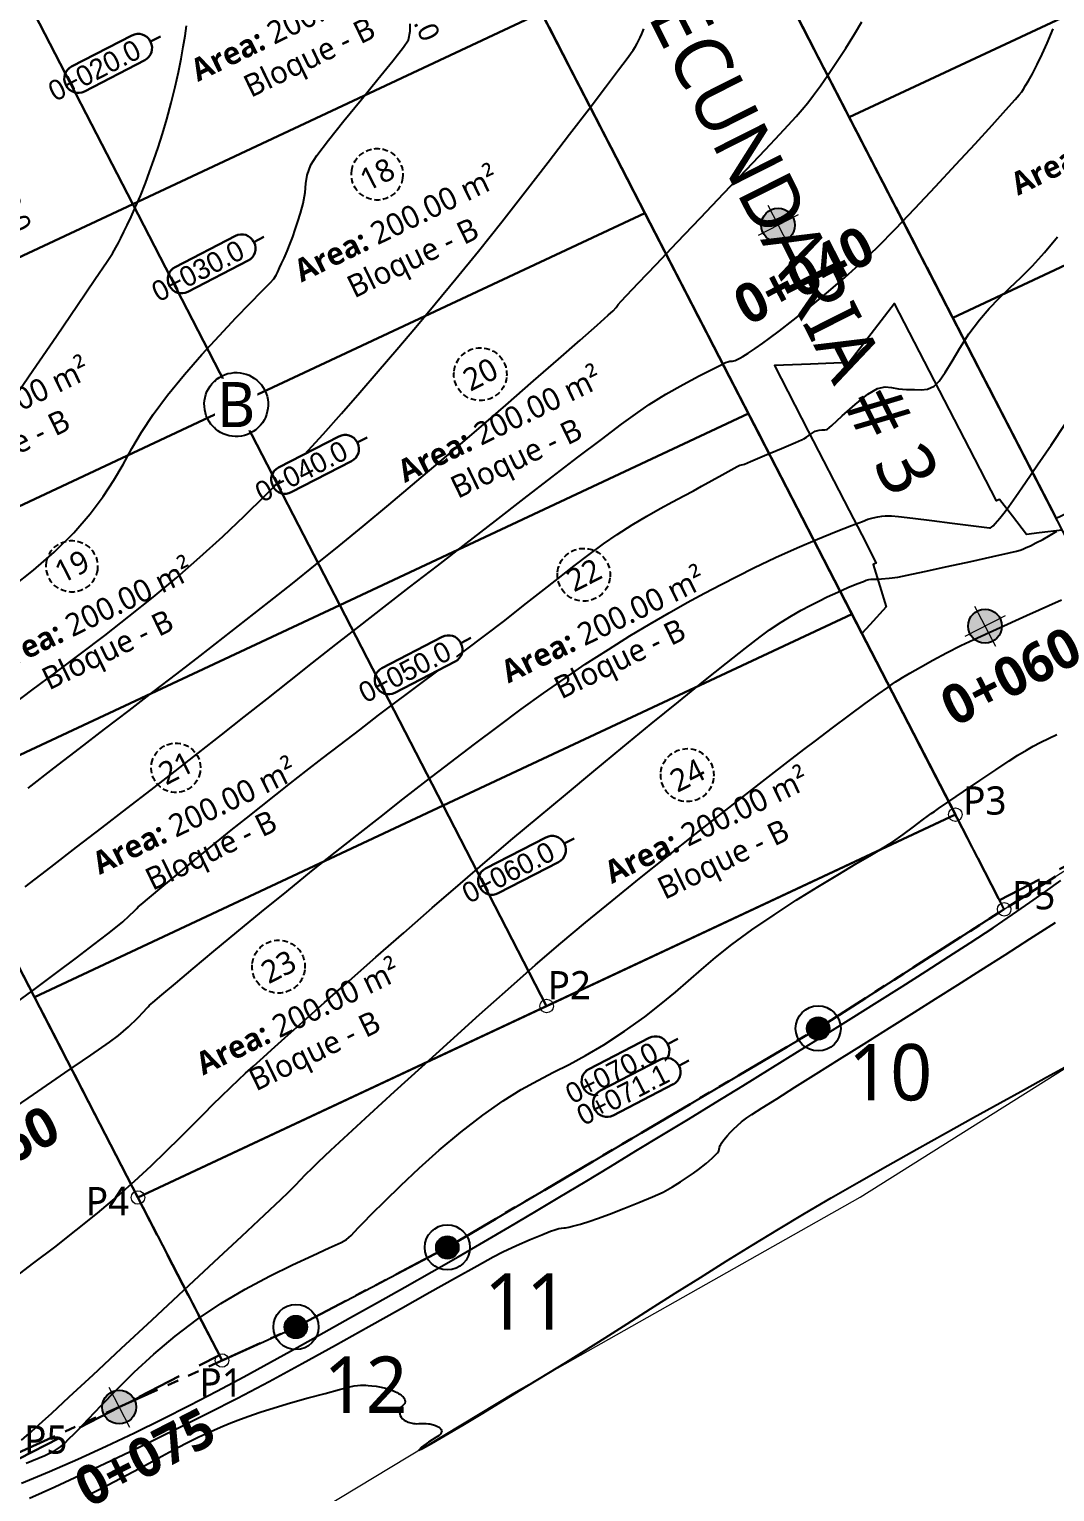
# Model space of a CAD drawing. Header units: millimetres. Extents: x 86 to 591881, y 99 to 1307229.
# Drawn here: x 590707 to 590752.4, y 1307025.7 to 1307090.5 of the extents above; entities that cross this region are included whole.
import ezdxf
from ezdxf.enums import TextEntityAlignment as Align

# ---------------------------------------------------------------- set-up
doc = ezdxf.new("R2010")
doc.units = ezdxf.units.MM
for name, pattern in [('CENTER2', [1.125, 0.75, -0.125, 0.125, -0.125]), ('DASHDOT', [1, 0.5, -0.25, 0, -0.25]), ('DASHED', [0.75, 0.5, -0.25]), ('DASHED2', [0.375, 0.25, -0.125]), ('PHANTOM', [2.5, 1.25, -0.25, 0.25, -0.25, 0.25, -0.25])]:
    doc.linetypes.add(name, pattern=pattern)
for name, color, linetype in [('0_BLOQUES CARRETERA', 7, 'Continuous'), ('_BREAKLINES CORRIDOR', 7, 'Continuous'), ('_MOJONES', 1, 'Continuous'), ('_PUNTOS TOPOGRAFICOS', 1, 'Continuous'), ('C-PROP-LINE', 230, 'Continuous'), ('C-PROP-TEXT', 92, 'Continuous'), ('C-ROAD-CORR-BNDY', 1, 'CENTER2'), ('C-ROAD-MARK', 212, 'Continuous'), ('C-ROAD-SAMP-TEXT', 11, 'Continuous'), ('C-ROAD-STAN-MAJR', 11, 'Continuous'), ('C-TOPO-MAJR', 9, 'Continuous'), ('C-TOPO-MINR', 8, 'Continuous'), ('C-TOPO-MINR-N', 11, 'Continuous'), ('Perimetro', 7, 'Continuous'), ('Plano', 7, 'Continuous')]:
    doc.layers.add(name, color=color, linetype=linetype)
for name, color, linetype, lineweight in [('_BLOQUES', 9, 'Continuous', 20), ('_TEXTO', 3, 'Continuous', 25), ('COTAS', 40, 'Continuous', 5), ('CUADROS', 9, 'Continuous', 20)]:
    doc.layers.add(name, color=color, linetype=linetype, lineweight=lineweight)
doc.styles.add('ST - ETIQUETAS', font='', dxfattribs={"height": 2.5})
doc.styles.get("Standard").update_dxf_attribs({"font": 'simplex.shx'})
doc.styles.get('ST - ETIQUETAS').set_extended_font_data('Roboto Thin')

# ---------------------------------------------------------------- blocks, each defined once
blk = doc.blocks.new('*X1')
for p, q in [((69.5, 22.75), (70, 22.75)), ((69.502, 22.781), (69.998, 22.781)), ((69.502, 22.719), (69.998, 22.719)), ((69.508, 22.812), (69.992, 22.812)), ((69.508, 22.688), (69.992, 22.688)), ((69.518, 22.844), (69.982, 22.844)), ((69.533, 22.875), (69.967, 22.875)), ((69.555, 22.906), (69.945, 22.906)), ((69.585, 22.938), (69.915, 22.938)), ((69.629, 22.969), (69.871, 22.969)), ((69.518, 22.656), (69.982, 22.656)), ((69.533, 22.625), (69.967, 22.625)), ((69.555, 22.594), (69.945, 22.594)), ((69.585, 22.562), (69.915, 22.562)), ((69.629, 22.531), (69.871, 22.531))]:
    blk.add_line(p, q)
blk = doc.blocks.new('Drill Hole')
at = {"color": 0, "linetype": 'ByBlock', "lineweight": -2}
for radius in [0.05, 0.025]:
    blk.add_circle((0, 0), radius, dxfattribs=at)
at = {"color": 0, "linetype": 'ByBlock', "lineweight": -2, "xscale": 0.1000000000000227, "yscale": 0.1000000000000227, "zscale": 0.1000000000000227}
blk.add_blockref('*X1', (-6.975, -2.275), dxfattribs=at)
blk = doc.blocks.new('*U51', base_point=(590555.4584, 1307117.894, 460.616))
at = {"layer": '_PUNTOS TOPOGRAFICOS', "color": 2, "linetype": 'ByBlock', "lineweight": -2, "xscale": 20, "yscale": 20, "zscale": 20}
blk.add_blockref('Drill Hole', (590555.4584, 1307117.894, 460.616), dxfattribs=at)
blk = doc.blocks.new('*U139', base_point=(590718.7817, 1307032.966, 457.053))
at = {"layer": '_PUNTOS TOPOGRAFICOS', "color": 2, "linetype": 'ByBlock', "lineweight": -2, "xscale": 20, "yscale": 20, "zscale": 20}
blk.add_blockref('Drill Hole', (590718.7817, 1307032.966, 457.053), dxfattribs=at)
blk = doc.blocks.new('*U140', base_point=(590725.4952, 1307036.495, 456.896))
at = {"layer": '_PUNTOS TOPOGRAFICOS', "color": 2, "linetype": 'ByBlock', "lineweight": -2, "xscale": 20, "yscale": 20, "zscale": 20}
blk.add_blockref('Drill Hole', (590725.4952, 1307036.495, 456.896), dxfattribs=at)
blk = doc.blocks.new('*U141', base_point=(590741.9385, 1307046.2, 456.906))
at = {"layer": '_PUNTOS TOPOGRAFICOS', "color": 2, "linetype": 'ByBlock', "lineweight": -2, "xscale": 20, "yscale": 20, "zscale": 20}
blk.add_blockref('Drill Hole', (590741.9385, 1307046.2, 456.906), dxfattribs=at)
blk = doc.blocks.new('POINT INTERS')
at = {"layer": '0_BLOQUES CARRETERA', "linetype": 'DASHDOT', "lineweight": 5}
h = blk.add_hatch(color=244, dxfattribs=at)
h.dxf.hatch_style = 1
h.set_gradient(color1=(153, 27, 30), color2=(248, 153, 30), name='INVSPHERICAL')
h.paths.add_polyline_path([(0.6, 0, 1), (-0.6, 0, 1)])
blk.add_circle((0, 0), 0.574, dxfattribs=at)
blk = doc.blocks.new('MARCA ESTACION')
h = blk.add_hatch(color=7)
h.dxf.hatch_style = 1
h.paths.add_polyline_path([(-3, 0), (0, 0), (0, 3, 0.414214)])
h.paths.add_polyline_path([(3, 0), (0, 0), (0, -3, 0.414214)])
at = {"true_color": 0xffffff}
h = blk.add_hatch(color=7, dxfattribs=at)
h.dxf.hatch_style = 1
h.paths.add_polyline_path([(0, 3), (0, 0), (3, 0, 0.414214)])
h.paths.add_polyline_path([(0, 0), (-3, 0, 0.414214), (0, -3)])
at = {"color": 7, "lineweight": 20}
for points in [[(0, 4), (0, -4)], [(-4, 0), (4, 0)]]:
    blk.add_lwpolyline(points, dxfattribs=at)
at = {"color": 7}
blk.add_circle((0, 0), 3, dxfattribs=at)

msp = doc.modelspace()

# ---------------------------------------------------------------- hatches: boundary and pattern name
at = {"layer": '_MOJONES'}
h = msp.add_hatch(color=5, dxfattribs=at)
h.dxf.hatch_style = 1
h.paths.add_polyline_path([(590741.738, 1307046.657, 0.297664), (590741.438, 1307046.2, 0.541231), (590742.139, 1307045.742), (590741.938, 1307046.2)])
h.paths.add_polyline_path([(590741.738, 1307046.657), (590741.938, 1307046.2), (590742.409, 1307046.368, 0.43503)])
h.paths.add_polyline_path([(590742.438, 1307046.2, 0.085961), (590742.409, 1307046.368), (590741.938, 1307046.2), (590742.139, 1307045.742, 0.297664)])
h = msp.add_hatch(color=5, dxfattribs=at)
h.dxf.hatch_style = 1
h.paths.add_polyline_path([(590725.294, 1307036.953, 0.297664), (590724.995, 1307036.495, 0.541231), (590725.696, 1307036.037), (590725.495, 1307036.495)])
h.paths.add_polyline_path([(590725.294, 1307036.953), (590725.495, 1307036.495), (590725.966, 1307036.663, 0.43503)])
h.paths.add_polyline_path([(590725.995, 1307036.495, 0.085961), (590725.966, 1307036.663), (590725.495, 1307036.495), (590725.696, 1307036.037, 0.297664)])
h = msp.add_hatch(color=5, dxfattribs=at)
h.dxf.hatch_style = 1
h.paths.add_polyline_path([(590718.581, 1307033.424, 0.297664), (590718.282, 1307032.966, 0.541231), (590718.983, 1307032.508), (590718.782, 1307032.966)])
h.paths.add_polyline_path([(590718.581, 1307033.424), (590718.782, 1307032.966), (590719.253, 1307033.134, 0.43503)])
h.paths.add_polyline_path([(590719.282, 1307032.966, 0.085961), (590719.253, 1307033.134), (590718.782, 1307032.966), (590718.983, 1307032.508, 0.297664)])

# ---------------------------------------------------------------- linework, layer by layer
at = {"layer": '_BLOQUES', "flags": 128}
msp.add_lwpolyline([(590729.556, 1307113.239), (590765.808, 1307130.216), (590792.869, 1307078.297), (590782.862, 1307071.827), (590771.491, 1307065.034), (590758.655, 1307056.883), (590729.556, 1307113.239)], dxfattribs=at)
at = {"layer": '_BLOQUES', "color": 4, "linetype": 'Continuous', "lineweight": 25}
msp.add_polyline3d([(590684.242, 1307092.018, 0), (590720.493, 1307108.995, 0), (590748.023, 1307055.677, 0), (590711.775, 1307038.705, 0), (590684.242, 1307092.018, 0)], dxfattribs=at)
at = {"layer": '_BREAKLINES CORRIDOR', "flags": 128}
for points in [[(590750.19, 1307051.479), (590720.493, 1307108.995), (590720.058, 1307108.791)], [(590715.505, 1307031.483), (590684.242, 1307092.018), (590684.708, 1307092.237)]]:
    msp.add_lwpolyline(points, dxfattribs=at)
at = {"layer": 'C-PROP-LINE', "color": 4, "linetype": 'Continuous', "lineweight": 25}
for points in [[(590729.556, 1307113.239, 0), (590765.808, 1307130.216, 0), (590792.869, 1307078.297, 0), (590782.862, 1307071.827, 0), (590771.491, 1307065.034, 0), (590758.655, 1307056.883, 0), (590729.556, 1307113.239, 0)], [(590756.857, 1307103.955, 0), (590738.732, 1307095.468, 0), (590743.321, 1307086.581, 0), (590761.444, 1307095.069, 0), (590756.857, 1307103.955, 0)], [(590729.669, 1307091.224, 0), (590725.081, 1307100.109, 0), (590706.956, 1307091.621, 0), (590711.544, 1307082.736, 0), (590711.545, 1307082.736, 0), (590729.669, 1307091.224, 0)], [(590761.444, 1307095.069, 0), (590743.321, 1307086.581, 0), (590747.909, 1307077.694, 0), (590766.032, 1307086.182, 0), (590761.444, 1307095.069, 0)], [(590706.956, 1307091.621, 0), (590688.83, 1307083.133, 0), (590693.419, 1307074.248, 0), (590711.544, 1307082.736, 0), (590706.956, 1307091.621, 0), (590706.956, 1307091.621, 0)], [(590729.669, 1307091.224, 0), (590711.545, 1307082.736, 0), (590716.133, 1307073.85, 0), (590716.133, 1307073.85, 0), (590734.258, 1307082.337, 0), (590729.669, 1307091.224, 0)], [(590766.032, 1307086.182, 0), (590747.909, 1307077.694, 0), (590752.498, 1307068.807, 0), (590770.62, 1307077.294, 0), (590766.032, 1307086.182, 0)], [(590716.133, 1307073.85, 0), (590711.545, 1307082.736, 0), (590711.544, 1307082.736, 0), (590693.419, 1307074.248, 0), (590698.008, 1307065.362, 0), (590716.133, 1307073.85, 0)], [(590738.846, 1307073.451, 0), (590734.258, 1307082.337, 0), (590716.133, 1307073.85, 0), (590720.722, 1307064.964, 0), (590720.722, 1307064.964, 0), (590738.846, 1307073.451, 0)], [(590716.133, 1307073.85, 0), (590716.133, 1307073.85, 0), (590698.008, 1307065.362, 0), (590702.597, 1307056.477, 0), (590720.722, 1307064.964, 0), (590716.133, 1307073.85, 0)], [(590743.434, 1307064.565, 0), (590738.846, 1307073.451, 0), (590720.722, 1307064.964, 0), (590725.31, 1307056.078, 0), (590725.311, 1307056.077, 0), (590743.434, 1307064.565, 0)], [(590720.722, 1307064.964, 0), (590720.722, 1307064.964, 0), (590702.597, 1307056.477, 0), (590707.186, 1307047.591, 0), (590725.31, 1307056.078, 0), (590720.722, 1307064.964, 0)], [(590748.023, 1307055.677, 0), (590743.434, 1307064.565, 0), (590725.311, 1307056.077, 0), (590729.9, 1307047.191, 0), (590748.023, 1307055.677, 0)], [(590725.31, 1307056.078, 0), (590707.186, 1307047.591, 0), (590711.775, 1307038.705, 0), (590729.9, 1307047.191, 0), (590725.311, 1307056.077, 0), (590725.31, 1307056.078, 0)], [(590711.775, 1307038.705, 0), (590715.505, 1307031.483, 0), (590718.782, 1307032.966, 0), (590725.495, 1307036.495, 0), (590741.938, 1307046.2, 0), (590750.19, 1307051.479, 0), (590748.023, 1307055.677, 0), (590729.899, 1307047.191, 0), (590711.775, 1307038.705, 0), (590715.505, 1307031.483, 0)]]:
    msp.add_polyline3d(points, dxfattribs=at)
at = {"layer": 'C-PROP-LINE', "color": 242, "linetype": 'PHANTOM', "lineweight": 30, "ltscale": 2}
msp.add_polyline3d([(590685.718, 1307018.866, 0), (590705.811, 1307027.095, 0), (590718.782, 1307032.966, 0), (590725.495, 1307036.495, 0), (590741.938, 1307046.2, 0), (590756.295, 1307055.385, 0), (590771.491, 1307065.034, 0), (590782.862, 1307071.827, 0), (590795.518, 1307080.01, 0)], dxfattribs=at)
at = {"layer": 'C-PROP-TEXT', "color": 12, "linetype": 'DASHED2', "lineweight": 25, "extrusion": (0, 0, -1)}
for centre, radius, start, end in [((-590722.383, 1307084.053), 1.141, 8.22714, 188.22714), ((-590722.383, 1307084.053), 1.141, 188.22714, 8.22714), ((-590726.958, 1307075.194), 1.171, 6.90918, 186.90918), ((-590726.958, 1307075.194), 1.171, 186.90918, 6.90918), ((-590708.848, 1307066.679), 1.14, 8.29091, 188.29091), ((-590731.547, 1307066.306), 1.169, 6.49413, 186.49413), ((-590708.848, 1307066.679), 1.14, 188.29091, 8.29091), ((-590731.547, 1307066.306), 1.169, 186.49413, 6.49413), ((-590713.457, 1307057.752), 1.094, 9.95853, 189.95853), ((-590736.133, 1307057.425), 1.175, 6.236, 186.236), ((-590713.457, 1307057.752), 1.094, 189.95853, 9.95853), ((-590736.133, 1307057.425), 1.175, 186.236, 6.236), ((-590718.011, 1307048.937), 1.173, 6.84971, 186.84971), ((-590718.011, 1307048.937), 1.173, 186.84971, 6.84971)]:
    msp.add_arc(centre, radius, start, end, dxfattribs=at)
at = {"layer": 'C-ROAD-CORR-BNDY', "color": 166, "linetype": 'DASHED', "lineweight": 30, "ltscale": 4}
msp.add_lwpolyline([(590725.497, 1307099.304), (590726.544, 1307097.277), (590727.254, 1307095.901), (590735.72, 1307079.506), (590741.54, 1307068.234), (590744.895, 1307061.735), (590749.98, 1307051.887), (590758.865, 1307056.475), (590753.781, 1307066.323), (590750.425, 1307072.822), (590744.605, 1307084.094), (590736.14, 1307100.489), (590735.429, 1307101.865), (590734.383, 1307103.892)], close=True, dxfattribs=at)
at = {"layer": 'C-TOPO-MAJR', "color": 40, "linetype": 'Continuous', "lineweight": -3}
for points, elevation in [([(590706.211, 1307065.77), (590707.139, 1307066.503), (590708.061, 1307067.307), (590708.931, 1307068.169), (590709.664, 1307069.012), (590710.241, 1307069.78), (590710.71, 1307070.5), (590711.118, 1307071.198), (590711.512, 1307071.898), (590711.94, 1307072.627), (590712.45, 1307073.409), (590713.089, 1307074.271), (590713.837, 1307075.181), (590714.615, 1307076.072), (590715.386, 1307076.916), (590716.112, 1307077.685), (590716.754, 1307078.348), (590717.275, 1307078.879), (590717.636, 1307079.248), (590717.799, 1307079.426), (590717.904, 1307079.588), (590717.974, 1307079.727), (590718.057, 1307079.904), (590718.149, 1307080.095), (590718.263, 1307080.342), (590718.393, 1307080.64), (590718.53, 1307080.985), (590718.642, 1307081.286), (590718.755, 1307081.606), (590718.869, 1307081.954), (590718.985, 1307082.336), (590719.101, 1307082.761), (590719.192, 1307083.247), (590719.227, 1307083.639), (590719.284, 1307084.019), (590719.442, 1307084.469), (590719.712, 1307084.888), (590720.231, 1307085.57), (590720.912, 1307086.422), (590721.67, 1307087.353), (590722.421, 1307088.27), (590723.078, 1307089.08), (590723.557, 1307089.691), (590723.773, 1307090.01), (590723.855, 1307090.39), (590723.854, 1307090.729)], 459), ([(590706.911, 1307056.854), (590708.054, 1307057.735), (590709.186, 1307058.607), (590710.299, 1307059.462), (590711.388, 1307060.296), (590712.454, 1307061.114), (590713.502, 1307061.919), (590714.536, 1307062.716), (590715.561, 1307063.51), (590716.581, 1307064.305), (590717.6, 1307065.105), (590718.624, 1307065.916), (590719.656, 1307066.741), (590720.7, 1307067.585), (590721.762, 1307068.453), (590722.902, 1307069.399), (590724.149, 1307070.45), (590725.458, 1307071.564), (590726.784, 1307072.703), (590728.085, 1307073.826), (590729.314, 1307074.893), (590730.428, 1307075.864), (590731.383, 1307076.701), (590732.133, 1307077.361), (590732.635, 1307077.807), (590732.845, 1307077.997), (590732.979, 1307078.15), (590733.077, 1307078.28), (590733.206, 1307078.438), (590733.436, 1307078.682), (590733.976, 1307079.249), (590734.753, 1307080.062), (590735.693, 1307081.045), (590736.721, 1307082.121), (590737.764, 1307083.214), (590738.749, 1307084.247), (590739.6, 1307085.145), (590740.245, 1307085.829), (590740.609, 1307086.225), (590740.957, 1307086.618), (590741.231, 1307086.932), (590741.475, 1307087.225), (590741.731, 1307087.553), (590742.042, 1307087.975), (590742.374, 1307088.45), (590742.758, 1307089.026), (590743.16, 1307089.649), (590743.545, 1307090.263), (590743.878, 1307090.814)], 458.5), ([(590706.239, 1307047.24), (590707.23, 1307047.969), (590708.18, 1307048.676), (590709.053, 1307049.334), (590709.817, 1307049.916), (590710.436, 1307050.392), (590710.876, 1307050.736), (590711.104, 1307050.918), (590711.393, 1307051.183), (590711.625, 1307051.415), (590711.726, 1307051.519), (590711.792, 1307051.586), (590711.926, 1307051.699), (590712.29, 1307052.003), (590712.836, 1307052.458), (590713.519, 1307053.023), (590714.29, 1307053.659), (590715.104, 1307054.324), (590715.914, 1307054.979), (590716.589, 1307055.52), (590717.241, 1307056.039), (590717.885, 1307056.549), (590718.54, 1307057.064), (590719.222, 1307057.597), (590719.95, 1307058.161), (590720.74, 1307058.771), (590721.61, 1307059.439), (590722.447, 1307060.08), (590723.159, 1307060.618), (590723.787, 1307061.09), (590724.374, 1307061.526), (590724.961, 1307061.962), (590725.59, 1307062.431), (590726.305, 1307062.967), (590727.147, 1307063.602), (590728.039, 1307064.285), (590728.877, 1307064.938), (590729.667, 1307065.56), (590730.412, 1307066.147), (590731.116, 1307066.696), (590731.785, 1307067.205), (590732.421, 1307067.671), (590733.03, 1307068.09), (590733.699, 1307068.518), (590734.336, 1307068.901), (590734.933, 1307069.241), (590735.484, 1307069.541), (590735.978, 1307069.804), (590736.409, 1307070.031), (590736.769, 1307070.226), (590737.231, 1307070.484), (590737.686, 1307070.735), (590738.078, 1307070.95), (590738.354, 1307071.101), (590738.462, 1307071.158), (590738.538, 1307071.176), (590738.614, 1307071.193), (590738.678, 1307071.206), (590738.941, 1307071.318), (590739.565, 1307071.584), (590740.31, 1307071.901), (590740.937, 1307072.168), (590741.206, 1307072.283), (590741.258, 1307072.307), (590741.309, 1307072.332), (590741.42, 1307072.41), (590741.633, 1307072.556), (590741.814, 1307072.662), (590741.99, 1307072.714), (590742.122, 1307072.733), (590742.233, 1307072.732), (590742.338, 1307072.741), (590742.543, 1307072.923), (590743.001, 1307073.343), (590743.58, 1307073.856), (590744.147, 1307074.313), (590744.568, 1307074.567), (590744.906, 1307074.629), (590745.197, 1307074.601), (590745.495, 1307074.545), (590745.856, 1307074.523), (590746.218, 1307074.517), (590746.514, 1307074.503), (590746.788, 1307074.533), (590747.083, 1307074.66), (590747.311, 1307074.882), (590747.573, 1307075.265), (590747.875, 1307075.769), (590748.225, 1307076.354), (590748.627, 1307076.981), (590749.089, 1307077.609), (590749.52, 1307078.108), (590749.969, 1307078.568), (590750.436, 1307079.018), (590750.925, 1307079.486), (590751.439, 1307080.002), (590751.979, 1307080.593), (590752.548, 1307081.288)], 458), ([(590706.33, 1307035.177), (590707.164, 1307035.804), (590708.087, 1307036.51), (590709.044, 1307037.259), (590709.981, 1307038.014), (590710.843, 1307038.738), (590711.625, 1307039.431), (590712.356, 1307040.106), (590713.032, 1307040.754), (590713.65, 1307041.363), (590714.205, 1307041.922), (590714.695, 1307042.419), (590715.116, 1307042.843), (590715.463, 1307043.182), (590715.894, 1307043.592), (590716.237, 1307043.917), (590716.551, 1307044.212), (590716.898, 1307044.533), (590717.338, 1307044.933), (590717.698, 1307045.256), (590718.294, 1307045.788), (590719.09, 1307046.496), (590720.05, 1307047.347), (590721.14, 1307048.31), (590722.323, 1307049.352), (590723.565, 1307050.44), (590724.829, 1307051.542), (590726.08, 1307052.626), (590727.282, 1307053.659), (590728.401, 1307054.61), (590729.522, 1307055.55), (590730.731, 1307056.558), (590731.995, 1307057.604), (590733.276, 1307058.658), (590734.54, 1307059.693), (590735.752, 1307060.679), (590736.876, 1307061.587), (590737.877, 1307062.388), (590738.719, 1307063.054), (590739.368, 1307063.555), (590739.787, 1307063.862), (590740.298, 1307064.2), (590740.762, 1307064.486), (590741.19, 1307064.73), (590741.589, 1307064.944), (590741.971, 1307065.138), (590742.345, 1307065.324), (590742.806, 1307065.541), (590743.259, 1307065.738), (590743.655, 1307065.9), (590743.944, 1307066.012), (590744.075, 1307066.06), (590744.191, 1307066.09), (590744.285, 1307066.108), (590744.359, 1307066.113), (590744.433, 1307066.114), (590744.51, 1307066.111), (590744.589, 1307066.108), (590744.747, 1307066.12), (590745.081, 1307066.152), (590745.479, 1307066.205), (590745.884, 1307066.286), (590746.66, 1307066.451), (590747.653, 1307066.666), (590748.712, 1307066.897), (590749.681, 1307067.111), (590750.409, 1307067.274), (590750.741, 1307067.352), (590750.898, 1307067.4), (590751.02, 1307067.446), (590751.17, 1307067.511), (590751.349, 1307067.593), (590751.597, 1307067.714), (590751.895, 1307067.87), (590752.225, 1307068.056), (590752.518, 1307068.232)], 457.5), ([(590706.818, 1307026.933), (590707.654, 1307027.279), (590708.073, 1307027.473), (590708.34, 1307027.654), (590708.531, 1307027.822), (590708.713, 1307028.005), (590708.951, 1307028.231), (590709.186, 1307028.47), (590709.59, 1307028.903), (590710.142, 1307029.489), (590710.822, 1307030.188), (590711.61, 1307030.961), (590712.484, 1307031.767), (590713.425, 1307032.566), (590714.412, 1307033.318), (590715.454, 1307034.009), (590716.538, 1307034.645), (590717.613, 1307035.219), (590718.626, 1307035.72), (590719.527, 1307036.142), (590720.263, 1307036.475), (590720.782, 1307036.711), (590721.032, 1307036.841), (590721.233, 1307037.017), (590721.373, 1307037.182), (590721.558, 1307037.381), (590721.757, 1307037.582), (590722.154, 1307037.986), (590722.72, 1307038.551), (590723.427, 1307039.236), (590724.243, 1307040), (590725.141, 1307040.801), (590726.092, 1307041.599), (590727.065, 1307042.353), (590727.974, 1307042.988), (590728.776, 1307043.488), (590729.505, 1307043.895), (590730.199, 1307044.254), (590730.895, 1307044.607), (590731.629, 1307045), (590732.437, 1307045.475), (590733.356, 1307046.077), (590734.247, 1307046.714), (590734.981, 1307047.283), (590735.61, 1307047.807), (590736.186, 1307048.308), (590736.761, 1307048.812), (590737.388, 1307049.34), (590738.117, 1307049.916), (590739.001, 1307050.565), (590739.987, 1307051.241), (590740.969, 1307051.879), (590741.919, 1307052.472), (590742.811, 1307053.011), (590743.617, 1307053.489), (590744.309, 1307053.896), (590744.861, 1307054.226), (590745.244, 1307054.469), (590745.716, 1307054.8), (590746.168, 1307055.131), (590746.554, 1307055.423), (590746.829, 1307055.634), (590746.945, 1307055.723), (590747.019, 1307055.772), (590747.093, 1307055.82), (590747.279, 1307055.946), (590747.74, 1307056.259), (590748.38, 1307056.694), (590749.103, 1307057.182), (590749.812, 1307057.658), (590750.41, 1307058.055), (590750.801, 1307058.306), (590751.179, 1307058.533), (590751.478, 1307058.704), (590751.782, 1307058.865), (590752.176, 1307059.063), (590752.521, 1307059.221)], 457), ([(590706.972, 1307025.387), (590708.09, 1307025.888), (590709.199, 1307026.396), (590710.308, 1307026.915), (590711.426, 1307027.447), (590712.56, 1307027.997), (590713.719, 1307028.567), (590714.912, 1307029.161), (590716.194, 1307029.818), (590717.589, 1307030.557), (590719.053, 1307031.35), (590720.542, 1307032.169), (590722.011, 1307032.986), (590723.416, 1307033.774), (590724.714, 1307034.505), (590725.861, 1307035.151), (590726.813, 1307035.685), (590727.525, 1307036.078), (590727.953, 1307036.303), (590728.565, 1307036.586), (590729.162, 1307036.843), (590729.683, 1307037.057), (590730.068, 1307037.208), (590730.258, 1307037.278), (590730.435, 1307037.328), (590730.556, 1307037.353), (590730.656, 1307037.361), (590730.742, 1307037.365), (590730.814, 1307037.376), (590730.885, 1307037.39), (590731.049, 1307037.431), (590731.403, 1307037.526), (590731.821, 1307037.655), (590732.153, 1307037.773), (590732.681, 1307037.969), (590733.322, 1307038.214), (590733.99, 1307038.478), (590734.599, 1307038.733), (590735.066, 1307038.95), (590735.477, 1307039.175), (590735.836, 1307039.394), (590736.146, 1307039.601), (590736.411, 1307039.79), (590736.634, 1307039.954), (590736.97, 1307040.219), (590737.241, 1307040.453), (590737.365, 1307040.567), (590737.422, 1307040.629), (590737.469, 1307040.684), (590737.505, 1307040.736), (590737.534, 1307040.782), (590737.554, 1307040.856), (590737.564, 1307040.926), (590737.598, 1307041.012), (590737.625, 1307041.061), (590737.655, 1307041.112), (590737.718, 1307041.202), (590737.827, 1307041.345), (590737.915, 1307041.448), (590738.037, 1307041.581), (590738.192, 1307041.738), (590738.36, 1307041.897), (590738.544, 1307042.058), (590738.782, 1307042.244), (590739.002, 1307042.39), (590739.452, 1307042.677), (590740.1, 1307043.085), (590740.91, 1307043.594), (590741.85, 1307044.182), (590742.884, 1307044.83), (590743.98, 1307045.516), (590745.102, 1307046.22), (590746.217, 1307046.921), (590747.145, 1307047.508), (590748.127, 1307048.131), (590749.156, 1307048.785), (590750.225, 1307049.466), (590751.329, 1307050.169), (590752.46, 1307050.888)], 456.5)]:
    msp.add_lwpolyline(points, dxfattribs=dict(at, elevation=elevation))
at = {"layer": 'C-TOPO-MINR', "color": 44, "linetype": 'Continuous', "lineweight": -3}
for points, elevation in [([(590706.04, 1307073.777), (590707.12, 1307075.358), (590708.161, 1307076.884), (590709.099, 1307078.26), (590709.869, 1307079.392), (590710.405, 1307080.185), (590710.644, 1307080.545), (590710.8, 1307080.807), (590710.916, 1307081.015), (590711.024, 1307081.227), (590711.158, 1307081.502), (590711.302, 1307081.799), (590711.476, 1307082.168), (590711.673, 1307082.605), (590711.885, 1307083.105), (590712.106, 1307083.664), (590712.292, 1307084.163), (590712.48, 1307084.687), (590712.67, 1307085.246), (590712.861, 1307085.848), (590713.053, 1307086.501), (590713.247, 1307087.215), (590713.424, 1307087.929), (590713.571, 1307088.578), (590713.691, 1307089.167), (590713.789, 1307089.703), (590713.867, 1307090.189), (590713.93, 1307090.632)], 459.25), ([(590706.02, 1307060.399), (590707.078, 1307061.185), (590708.148, 1307061.983), (590709.225, 1307062.794), (590710.304, 1307063.619), (590711.379, 1307064.459), (590712.445, 1307065.316), (590713.496, 1307066.191), (590714.528, 1307067.084), (590715.534, 1307067.996), (590716.5, 1307068.913), (590717.422, 1307069.822), (590718.306, 1307070.726), (590719.16, 1307071.629), (590719.992, 1307072.537), (590720.81, 1307073.453), (590721.621, 1307074.382), (590722.434, 1307075.328), (590723.255, 1307076.294), (590724.093, 1307077.285), (590724.955, 1307078.306), (590725.879, 1307079.418), (590726.875, 1307080.649), (590727.91, 1307081.951), (590728.952, 1307083.28), (590729.966, 1307084.587), (590730.919, 1307085.828), (590731.779, 1307086.954), (590732.511, 1307087.92), (590733.084, 1307088.678), (590733.463, 1307089.183), (590733.616, 1307089.388), (590733.73, 1307089.552), (590733.835, 1307089.723), (590733.911, 1307089.854), (590733.973, 1307089.971), (590734.044, 1307090.12), (590734.119, 1307090.284), (590734.212, 1307090.499)], 458.75), ([(590706.775, 1307052.48), (590707.913, 1307053.353), (590709.05, 1307054.228), (590710.178, 1307055.095), (590711.288, 1307055.948), (590712.37, 1307056.781), (590713.425, 1307057.6), (590714.458, 1307058.408), (590715.476, 1307059.209), (590716.485, 1307060.004), (590717.491, 1307060.799), (590718.499, 1307061.596), (590719.516, 1307062.398), (590720.548, 1307063.208), (590721.6, 1307064.031), (590722.679, 1307064.868), (590723.825, 1307065.755), (590725.053, 1307066.707), (590726.331, 1307067.697), (590727.626, 1307068.7), (590728.905, 1307069.688), (590730.137, 1307070.636), (590731.289, 1307071.517), (590732.328, 1307072.305), (590733.222, 1307072.973), (590733.938, 1307073.495), (590734.445, 1307073.844), (590735.191, 1307074.306), (590735.95, 1307074.739), (590736.658, 1307075.12), (590737.251, 1307075.424), (590737.664, 1307075.629), (590737.831, 1307075.709), (590737.934, 1307075.743), (590738.016, 1307075.766), (590738.076, 1307075.773), (590738.136, 1307075.778), (590738.199, 1307075.79), (590738.263, 1307075.804), (590738.352, 1307075.843), (590738.47, 1307075.903), (590738.593, 1307075.976), (590738.836, 1307076.127), (590739.149, 1307076.331), (590739.481, 1307076.563), (590739.766, 1307076.773), (590740.227, 1307077.12), (590740.829, 1307077.584), (590741.537, 1307078.145), (590742.315, 1307078.784), (590743.128, 1307079.48), (590743.94, 1307080.215), (590744.584, 1307080.84), (590745.363, 1307081.633), (590746.231, 1307082.54), (590747.141, 1307083.508), (590748.046, 1307084.483), (590748.899, 1307085.41), (590749.654, 1307086.237), (590750.263, 1307086.909), (590750.679, 1307087.372), (590750.856, 1307087.573), (590750.966, 1307087.713), (590751.046, 1307087.831), (590751.14, 1307087.983), (590751.262, 1307088.19), (590751.442, 1307088.511), (590751.655, 1307088.914), (590751.879, 1307089.371), (590752.096, 1307089.866), (590752.358, 1307090.501)], 458.25), ([(590705.621, 1307042.235), (590707.147, 1307043.275), (590708.534, 1307044.225), (590709.688, 1307045.019), (590710.515, 1307045.595), (590710.919, 1307045.889), (590711.359, 1307046.276), (590711.751, 1307046.658), (590712.038, 1307046.956), (590712.163, 1307047.09), (590712.229, 1307047.158), (590712.296, 1307047.224), (590712.443, 1307047.349), (590712.838, 1307047.684), (590713.445, 1307048.195), (590714.227, 1307048.851), (590715.147, 1307049.619), (590716.169, 1307050.468), (590717.256, 1307051.363), (590718.372, 1307052.274), (590719.478, 1307053.167), (590720.54, 1307054.011), (590721.498, 1307054.765), (590722.497, 1307055.55), (590723.526, 1307056.356), (590724.576, 1307057.173), (590725.636, 1307057.991), (590726.695, 1307058.799), (590727.743, 1307059.587), (590728.769, 1307060.345), (590729.764, 1307061.063), (590730.716, 1307061.73), (590731.615, 1307062.336), (590732.639, 1307062.999), (590733.593, 1307063.596), (590734.486, 1307064.135), (590735.327, 1307064.624), (590736.126, 1307065.071), (590736.893, 1307065.485), (590737.636, 1307065.874), (590738.366, 1307066.245), (590739.092, 1307066.608), (590740.045, 1307067.064), (590741.002, 1307067.494), (590741.914, 1307067.883), (590742.733, 1307068.219), (590743.411, 1307068.486), (590743.899, 1307068.672), (590744.148, 1307068.762), (590744.383, 1307068.831), (590744.579, 1307068.874), (590744.764, 1307068.902), (590744.918, 1307068.919), (590745.041, 1307068.924), (590745.196, 1307068.919), (590745.496, 1307068.887), (590746.139, 1307068.808), (590746.982, 1307068.703), (590747.884, 1307068.589), (590748.704, 1307068.484), (590749.301, 1307068.408), (590749.532, 1307068.379), (590749.583, 1307068.379), (590749.632, 1307068.42), (590749.694, 1307068.475), (590749.791, 1307068.582), (590749.993, 1307068.817), (590750.225, 1307069.106), (590750.39, 1307069.334), (590750.702, 1307069.777), (590751.135, 1307070.401), (590751.665, 1307071.17), (590752.266, 1307072.049), (590752.912, 1307073.004)], 457.75), ([(590706.61, 1307027.952), (590707.067, 1307028.354), (590707.537, 1307028.772), (590707.953, 1307029.154), (590708.73, 1307029.872), (590709.785, 1307030.852), (590711.037, 1307032.016), (590712.404, 1307033.289), (590713.805, 1307034.594), (590715.159, 1307035.856), (590716.382, 1307036.998), (590717.394, 1307037.945), (590718.114, 1307038.62), (590718.459, 1307038.946), (590718.757, 1307039.247), (590718.983, 1307039.488), (590719.21, 1307039.728), (590719.51, 1307040.026), (590719.788, 1307040.289), (590720.332, 1307040.797), (590721.103, 1307041.511), (590722.058, 1307042.394), (590723.158, 1307043.404), (590724.362, 1307044.504), (590725.63, 1307045.654), (590726.921, 1307046.815), (590728.194, 1307047.947), (590729.409, 1307049.012), (590730.524, 1307049.971), (590731.624, 1307050.892), (590732.798, 1307051.856), (590734.015, 1307052.841), (590735.247, 1307053.826), (590736.465, 1307054.79), (590737.639, 1307055.713), (590738.739, 1307056.571), (590739.736, 1307057.345), (590740.6, 1307058.013), (590741.303, 1307058.554), (590741.815, 1307058.946), (590742.575, 1307059.522), (590743.33, 1307060.083), (590744.025, 1307060.594), (590744.607, 1307061.017), (590745.022, 1307061.316), (590745.215, 1307061.454), (590745.362, 1307061.554), (590745.513, 1307061.648), (590745.677, 1307061.745), (590746.009, 1307061.939), (590746.471, 1307062.203), (590747.026, 1307062.513), (590747.636, 1307062.841), (590748.263, 1307063.164), (590748.846, 1307063.439), (590749.852, 1307063.897), (590751.178, 1307064.495), (590752.728, 1307065.188)], 457.25), ([(590706.619, 1307026.039), (590707.858, 1307026.566), (590709.105, 1307027.115), (590710.366, 1307027.69), (590711.622, 1307028.284), (590712.857, 1307028.889), (590714.074, 1307029.505), (590715.277, 1307030.13), (590716.469, 1307030.765), (590717.655, 1307031.408), (590718.837, 1307032.06), (590720.02, 1307032.719), (590721.207, 1307033.385), (590722.401, 1307034.057), (590723.606, 1307034.735), (590724.803, 1307035.411), (590725.972, 1307036.081), (590727.119, 1307036.745), (590728.251, 1307037.407), (590729.372, 1307038.069), (590730.488, 1307038.734), (590731.604, 1307039.404), (590732.727, 1307040.082), (590733.861, 1307040.769), (590735.013, 1307041.469), (590736.187, 1307042.183), (590737.385, 1307042.914), (590738.596, 1307043.656), (590739.812, 1307044.406), (590741.024, 1307045.157), (590742.224, 1307045.903), (590743.402, 1307046.64), (590744.551, 1307047.362), (590745.661, 1307048.064), (590746.724, 1307048.74), (590747.731, 1307049.384), (590748.674, 1307049.992), (590749.693, 1307050.662), (590750.562, 1307051.25), (590751.324, 1307051.779), (590752.023, 1307052.272), (590752.702, 1307052.75)], 456.75), ([(590709.486, 1307025.475), (590710.427, 1307025.952), (590711.305, 1307026.414), (590712.111, 1307026.849), (590712.839, 1307027.247), (590713.481, 1307027.596), (590714.029, 1307027.885), (590714.477, 1307028.103), (590715.005, 1307028.341), (590715.436, 1307028.53), (590715.821, 1307028.69), (590716.21, 1307028.84), (590716.653, 1307029), (590717.2, 1307029.188), (590717.814, 1307029.384), (590718.547, 1307029.601), (590719.326, 1307029.821), (590720.073, 1307030.025), (590720.713, 1307030.196), (590721.171, 1307030.315), (590721.369, 1307030.364), (590721.519, 1307030.382), (590721.648, 1307030.389), (590721.765, 1307030.39), (590721.882, 1307030.387), (590721.991, 1307030.38), (590722.152, 1307030.366), (590722.337, 1307030.343), (590722.555, 1307030.306), (590722.755, 1307030.256), (590722.982, 1307030.183), (590723.114, 1307030.134), (590723.193, 1307030.099), (590723.266, 1307030.063), (590723.333, 1307030.025), (590723.394, 1307029.988), (590723.448, 1307029.948), (590723.498, 1307029.909), (590723.537, 1307029.868), (590723.573, 1307029.828), (590723.618, 1307029.745), (590723.629, 1307029.663), (590723.604, 1307029.583), (590723.537, 1307029.506), (590723.467, 1307029.428), (590723.416, 1307029.349), (590723.386, 1307029.269), (590723.375, 1307029.19), (590723.383, 1307029.112), (590723.408, 1307029.038), (590723.45, 1307028.967), (590723.507, 1307028.902), (590723.579, 1307028.843), (590723.665, 1307028.791), (590723.713, 1307028.769), (590723.763, 1307028.748), (590723.816, 1307028.731), (590723.872, 1307028.715), (590723.931, 1307028.704), (590723.992, 1307028.693), (590724.055, 1307028.687), (590724.121, 1307028.683), (590724.234, 1307028.688), (590724.397, 1307028.693), (590724.553, 1307028.686), (590724.655, 1307028.678), (590724.715, 1307028.669), (590724.772, 1307028.659), (590724.826, 1307028.646), (590724.879, 1307028.633), (590724.927, 1307028.617), (590724.974, 1307028.601), (590725.058, 1307028.564), (590725.127, 1307028.522), (590725.182, 1307028.477), (590725.221, 1307028.428), (590725.242, 1307028.377), (590725.245, 1307028.325), (590725.229, 1307028.271), (590725.191, 1307028.218), (590725.131, 1307028.165), (590724.982, 1307028.069), (590724.664, 1307027.859), (590724.356, 1307027.638), (590724.235, 1307027.51), (590724.39, 1307027.576), (590724.796, 1307027.801), (590725.407, 1307028.157), (590726.18, 1307028.617), (590727.07, 1307029.153), (590728.033, 1307029.736), (590729.025, 1307030.339), (590730.002, 1307030.932), (590730.744, 1307031.39), (590731.578, 1307031.911), (590732.491, 1307032.489), (590733.472, 1307033.112), (590734.511, 1307033.772), (590735.597, 1307034.46), (590736.717, 1307035.167), (590737.862, 1307035.882), (590739.02, 1307036.599), (590740.18, 1307037.306), (590741.331, 1307037.995), (590742.512, 1307038.687), (590743.754, 1307039.402), (590745.03, 1307040.128), (590746.318, 1307040.852), (590747.593, 1307041.564), (590748.83, 1307042.25), (590750.005, 1307042.899), (590751.094, 1307043.499), (590752.072, 1307044.038), (590752.914, 1307044.504)], 456.25)]:
    msp.add_lwpolyline(points, dxfattribs=dict(at, elevation=elevation))
at = {"layer": 'C-TOPO-MINR-N', "color": 11, "linetype": 'Continuous', "lineweight": -3, "elevation": 458}
msp.add_lwpolyline([(590752.765, 1307068.289), (590751.736, 1307068.164), (590751.177, 1307068.097), (590750.562, 1307068.895), (590749.982, 1307069.648), (590749.934, 1307069.623), (590749.849, 1307069.579), (590748.648, 1307071.904), (590745.33, 1307078.331), (590744.292, 1307076.984), (590743.308, 1307075.708), (590741.598, 1307075.641), (590739.999, 1307075.578), (590741.503, 1307072.665), (590743.317, 1307069.151), (590743.876, 1307068.068), (590744.517, 1307066.826), (590744.469, 1307066.802), (590744.384, 1307066.758), (590744.675, 1307065.806), (590744.957, 1307064.885), (590744.233, 1307064.089), (590743.88, 1307063.701)], dxfattribs=at)
at = {"layer": 'COTAS', "flags": 128}
for points in [[(590750.19, 1307051.479), (590758.655, 1307056.883)], [(590750.19, 1307051.479), (590741.939, 1307046.2), (590725.496, 1307036.495), (590718.782, 1307032.966), (590715.505, 1307031.483), (590711.775, 1307038.705), (590748.023, 1307055.677), (590750.19, 1307051.479)]]:
    msp.add_lwpolyline(points, dxfattribs=at)
at = {"layer": 'COTAS'}
for centre in [(590748.023, 1307055.677), (590750.19, 1307051.479), (590729.9, 1307047.191), (590741.939, 1307046.2), (590711.775, 1307038.705), (590725.496, 1307036.495), (590718.782, 1307032.966), (590715.505, 1307031.483)]:
    msp.add_circle(centre, 0.3, dxfattribs=at)
at = {"layer": 'Plano', "lineweight": 13}
msp.add_lwpolyline([(590642.028, 1306927.436), (590636.665, 1306941.632), (590630.661, 1306958.142), (590625.345, 1306974.048), (590625.215, 1306979.258), (590626.068, 1306983.579), (590635.319, 1306991.724), (590646.78, 1306996.344), (590661.644, 1307001.684), (590680.943, 1307008.218), (590694.311, 1307012.474), (590709.866, 1307018.831), (590728.44, 1307030.05), (590743.795, 1307038.723), (590765.154, 1307052.151), (590782.338, 1307062.911), (590800.634, 1307074.656)], dxfattribs=at)

# ---------------------------------------------------------------- block references
at = {"layer": '_MOJONES'}
for p in [(590741.939, 1307046.2, 456.906), (590725.495, 1307036.495, 456.896), (590718.782, 1307032.966)]:
    msp.add_blockref('*U51', p, dxfattribs=at)
at = {"layer": '_PUNTOS TOPOGRAFICOS'}
for name, p in [('*U141', (590741.939, 1307046.2, 456.906)), ('*U140', (590725.495, 1307036.495, 456.896)), ('*U139', (590718.782, 1307032.966, 457.053))]:
    msp.add_blockref(name, p, dxfattribs=at)
at = {"layer": 'C-ROAD-MARK', "color": 18, "linetype": 'Continuous', "lineweight": 9, "xscale": 0.02615086839485391, "yscale": 0.02615086839485391, "zscale": 0.02615086839485391}
msp.add_blockref('POINT INTERS', (590710.944, 1307029.419), dxfattribs=at)
at = {"layer": 'C-ROAD-STAN-MAJR', "color": 11, "linetype": 'Continuous', "lineweight": -3, "xscale": 0.25, "yscale": 0.25, "zscale": 0.25}
for p, rotation in [((590740.162, 1307081.8), 297.3086292139959), ((590749.338, 1307064.029), 297.3086292139959), ((590710.944, 1307029.419), 297.3141524209564)]:
    msp.add_blockref('MARCA ESTACION', p, dxfattribs=dict(at, rotation=rotation))

# ---------------------------------------------------------------- texts
at = {"layer": '_TEXTO', "style": 'ST - ETIQUETAS'}
msp.add_text('CALLE SECUNDARIA # 3', height=2.5, rotation=296.77106, dxfattribs=at).set_placement((590737.081, 1307085.679), align=Align.CENTER)
at = {"layer": 'C-PROP-TEXT', "color": 92, "linetype": 'Continuous', "lineweight": -3, "char_height": 1, "attachment_point": 2, "rotation": 26, "style": 'ST - ETIQUETAS'}
for s, insert in [('{\\fRoboto Thin|b1|i0|c0|p2;\\C18;\\c0;Area:\\C0; \\fRoboto Thin|b0|i0|c0|p2;\\C178;\\c4980736;200.00 m²\\PBloque - B}', (590718.422, 1307091.198)), ('{\\fRoboto Thin|b1|i0|c0|p2;\\C18;\\c0;Area:\\C0; \\fRoboto Thin|b0|i0|c0|p2;\\C178;\\c4980736;200.00 m²\\PBloque - C}', (590754.786, 1307086.157)), ('{\\fRoboto Thin|b1|i0|c0|p2;\\C18;\\c0;Area:\\C0; \\fRoboto Thin|b0|i0|c0|p2;\\C178;\\c4980736;200.00 m²\\PBloque - B}', (590723.011, 1307082.312)), ('{\\fRoboto Thin|b1|i0|c0|p2;\\C18;\\c0;Area:\\C0; \\fRoboto Thin|b0|i0|c0|p2;\\C178;\\c4980736;200.00 m²\\PBloque - B}', (590704.886, 1307073.824)), ('{\\fRoboto Thin|b1|i0|c0|p2;\\C18;\\c0;Area:\\C0; \\fRoboto Thin|b0|i0|c0|p2;\\C178;\\c4980736;200.00 m²\\PBloque - B}', (590727.599, 1307073.426)), ('{\\fRoboto Thin|b1|i0|c0|p2;\\C18;\\c0;Area:\\C0; \\fRoboto Thin|b0|i0|c0|p2;\\C178;\\c4980736;200.00 m²\\PBloque - B}', (590709.475, 1307064.939)), ('{\\fRoboto Thin|b1|i0|c0|p2;\\C18;\\c0;Area:\\C0; \\fRoboto Thin|b0|i0|c0|p2;\\C178;\\c4980736;200.00 m²\\PBloque - B}', (590732.188, 1307064.54)), ('{\\fRoboto Thin|b1|i0|c0|p2;\\C18;\\c0;Area:\\C0; \\fRoboto Thin|b0|i0|c0|p2;\\C178;\\c4980736;200.00 m²\\PBloque - B}', (590714.063, 1307056.053)), ('{\\fRoboto Thin|b1|i0|c0|p2;\\C18;\\c0;Area:\\C0; \\fRoboto Thin|b0|i0|c0|p2;\\C178;\\c4980736;200.00 m²\\PBloque - B}', (590736.777, 1307055.653)), ('{\\fRoboto Thin|b1|i0|c0|p2;\\C18;\\c0;Area:\\C0; \\fRoboto Thin|b0|i0|c0|p2;\\C178;\\c4980736;200.00 m²\\PBloque - B}', (590718.653, 1307047.167))]:
    msp.add_mtext(s, dxfattribs=dict(at, insert=insert))
at = {"layer": 'C-PROP-TEXT', "color": 2, "linetype": 'Continuous', "lineweight": -3, "char_height": 1, "attachment_point": 8, "rotation": 27, "style": 'ST - ETIQUETAS'}
for s, insert in [('{\\fRoboto Black|b0|i0|c0|p2;18}', (590722.616, 1307083.595)), ('{\\fRoboto Black|b0|i0|c0|p2;20}', (590727.191, 1307074.736)), ('{\\fRoboto Black|b0|i0|c0|p2;19}', (590709.081, 1307066.221)), ('{\\fRoboto Black|b0|i0|c0|p2;22}', (590731.778, 1307065.854)), ('{\\fRoboto Black|b0|i0|c0|p2;21}', (590713.688, 1307057.3)), ('{\\fRoboto Black|b0|i0|c0|p2;24}', (590736.364, 1307056.973)), ('{\\fRoboto Black|b0|i0|c0|p2;23}', (590718.244, 1307048.479))]:
    msp.add_mtext(s, dxfattribs=dict(at, insert=insert))
at = {"layer": 'C-ROAD-STAN-MAJR', "color": 7, "linetype": 'Continuous', "lineweight": -3, "char_height": 1.75, "attachment_point": 5}
for s, insert, rotation in [('{\\fRoboto Black|b1|i0|c0|p2;\\C18;\\c0;0+040}', (590741.309, 1307079.578), 27.30863), ('{\\fRoboto Black|b1|i0|c0|p2;\\C18;\\c0;0+060}', (590750.485, 1307061.807), 27.30863), ('{\\fRoboto Black|b1|i0|c0|p2;\\C18;\\c0;0+060}', (590705.175, 1307040.589), 27.31415), ('{\\fRoboto Black|b1|i0|c0|p2;\\C18;\\c0;0+075}', (590712.091, 1307027.197), 27.31415)]:
    msp.add_mtext(s, dxfattribs=dict(at, insert=insert, rotation=rotation))
at = {"layer": 'CUADROS', "style": 'ST - ETIQUETAS'}
for s, p in [('P3', (590749.332, 1307056.302)), ('P5', (590751.5, 1307052.104)), ('P2', (590730.909, 1307048.116)), ('P4', (590710.427, 1307038.548)), ('P1', (590715.466, 1307030.51)), ('P5', (590707.692, 1307027.979))]:
    msp.add_text(s, height=1.25, dxfattribs=at).set_placement(p, align=Align.MIDDLE_CENTER)
at = {"layer": 'Perimetro', "color": 3, "style": 'ST - ETIQUETAS'}
for s, p in [('10', (590743.272, 1307043.008)), ('11', (590727.133, 1307032.845)), ('12', (590720.011, 1307029.16))]:
    msp.add_text(s, height=2.5, dxfattribs=at).set_placement(p)

# ---------------------------------------------------------------- next in the draw order: texts
at = {"layer": 'C-PROP-TEXT', "color": 92, "linetype": 'Continuous', "lineweight": -3, "insert": (590716.133, 1307073.85), "char_height": 2, "width": 1.56495, "attachment_point": 5, "bg_fill": 3, "box_fill_scale": 1.075, "bg_fill_color": 256, "bg_fill_true_color": 13158600, "bg_fill_transparency": 0}
msp.add_mtext('{\\fRoboto Black|b0|i0|c0|p2;\\C3;B}', dxfattribs=at)
at = {"layer": 'C-ROAD-SAMP-TEXT', "color": 194, "linetype": 'Continuous', "lineweight": -3, "char_height": 0.9, "width": 3.04168, "bg_fill": 3, "box_fill_scale": 1.166667, "bg_fill_color": 256, "bg_fill_true_color": 13158600, "bg_fill_transparency": 0}
for s, insert, attachment_point, rotation in [('{\\fFreestyle Script|b0|i0|c0|p66;\\C196;\\c8323135;0+140.0}', (590722.944, 1307094.021), 4, 295.09381), ('{\\fFreestyle Script|b0|i0|c0|p66;\\C196;\\c8323135;0+020.0}', (590711.794, 1307089.661), 6, 27.30863), ('{\\fFreestyle Script|b0|i0|c0|p66;\\C196;\\c8323135;0+050.0}', (590725.558, 1307063.004), 6, 27.30863), ('{\\fFreestyle Script|b0|i0|c0|p66;\\C196;\\c8323135;0+060.0}', (590730.145, 1307054.119), 6, 27.30863), ('{\\fFreestyle Script|b0|i0|c0|p66;\\C196;\\c8323135;0+070.0}', (590734.733, 1307045.234), 6, 27.30863)]:
    msp.add_mtext(s, dxfattribs=dict(at, insert=insert, attachment_point=attachment_point, rotation=rotation))

# ---------------------------------------------------------------- next in the draw order: linework, layer by layer
at = {"layer": 'C-PROP-TEXT', "color": 92, "linetype": 'Continuous', "lineweight": -3, "extrusion": (0, 0, -1)}
for start, end in [(52.23415, 232.23415), (232.23415, 52.23415)]:
    msp.add_arc((-590716.133, 1307073.85), 1.415, start, end, dxfattribs=at)
at = {"layer": 'C-ROAD-CORR-BNDY', "color": 166, "linetype": 'DASHED', "lineweight": 30, "ltscale": 4}
msp.add_lwpolyline([(590680.047, 1307078.347), (590681.231, 1307076.056), (590690.408, 1307058.286), (590699.585, 1307040.516), (590706.501, 1307027.124), (590715.386, 1307031.713), (590708.47, 1307045.104), (590699.293, 1307062.875), (590690.116, 1307080.645), (590688.932, 1307082.936)], close=True, dxfattribs=at)
at = {"layer": 'C-ROAD-SAMP-TEXT', "color": 194, "linetype": 'Continuous', "lineweight": 30}
for p, q in [((590711.51, 1307090.21), (590708.835, 1307088.829)), ((590712.336, 1307089.92), (590712.319, 1307089.952)), ((590712.772, 1307090.166), (590712.327, 1307089.936)), ((590709.402, 1307087.73), (590712.078, 1307089.111)), ((590708.577, 1307088.02), (590708.593, 1307087.988)), ((590725.274, 1307063.554), (590722.598, 1307062.172)), ((590726.535, 1307063.509), (590726.091, 1307063.28)), ((590726.099, 1307063.263), (590726.082, 1307063.296)), ((590723.165, 1307061.073), (590725.841, 1307062.455)), ((590722.34, 1307061.364), (590722.357, 1307061.331)), ((590729.862, 1307054.668), (590727.186, 1307053.287)), ((590730.687, 1307054.378), (590730.67, 1307054.411)), ((590731.123, 1307054.624), (590730.679, 1307054.394)), ((590727.753, 1307052.188), (590730.429, 1307053.57)), ((590726.928, 1307052.478), (590726.945, 1307052.446)), ((590734.45, 1307045.783), (590731.774, 1307044.401)), ((590735.275, 1307045.492), (590735.258, 1307045.525)), ((590735.711, 1307045.738), (590735.266, 1307045.509)), ((590732.341, 1307043.302), (590735.017, 1307044.684)), ((590731.516, 1307043.593), (590731.533, 1307043.56))]:
    msp.add_line(p, q, dxfattribs=at)
for centre, start, end in [((590711.786, 1307089.677), 27.30863, 117.30863), ((590711.803, 1307089.645), 297.30863, 27.30863), ((590709.11, 1307088.296), 117.30863, 207.30863), ((590709.127, 1307088.263), 207.30863, 297.30863), ((590725.549, 1307063.021), 27.30863, 117.30863), ((590725.566, 1307062.988), 297.30863, 27.30863), ((590722.873, 1307061.639), 117.30863, 207.30863), ((590722.89, 1307061.607), 207.30863, 297.30863), ((590730.137, 1307054.135), 27.30863, 117.30863), ((590730.154, 1307054.103), 297.30863, 27.30863), ((590727.461, 1307052.754), 117.30863, 207.30863), ((590727.478, 1307052.721), 207.30863, 297.30863), ((590734.725, 1307045.25), 27.30863, 117.30863), ((590734.742, 1307045.217), 297.30863, 27.30863), ((590732.049, 1307043.868), 117.30863, 207.30863), ((590732.066, 1307043.836), 207.30863, 297.30863)]:
    msp.add_arc(centre, 0.6, start, end, dxfattribs=at)

# ---------------------------------------------------------------- next in the draw order: texts
at = {"layer": 'C-ROAD-SAMP-TEXT', "color": 194, "linetype": 'Continuous', "lineweight": -3, "char_height": 0.9, "bg_fill": 3, "box_fill_scale": 1.166667, "bg_fill_color": 256, "bg_fill_true_color": 13158600, "bg_fill_transparency": 0}
for s, insert, width, attachment_point, rotation in [('{\\fFreestyle Script|b0|i0|c0|p66;\\C196;\\c8323135;0+120.0}', (590704.832, 1307085.539), 3.04168, 4, 295.09381), ('{\\fFreestyle Script|b0|i0|c0|p66;\\C196;\\c8323135;0+030.0}', (590716.382, 1307080.775), 3.04168, 6, 27.30863), ('{\\fFreestyle Script|b0|i0|c0|p66;\\C196;\\c8323135;0+040.0}', (590720.97, 1307071.89), 3.04168, 6, 27.30863), ('{\\fFreestyle Script|b0|i0|c0|p66;\\C196;\\c8323135;0+071.1}', (590735.23, 1307044.272), 3.02912, 6, 27.30863)]:
    msp.add_mtext(s, dxfattribs=dict(at, insert=insert, width=width, attachment_point=attachment_point, rotation=rotation))

# ---------------------------------------------------------------- next in the draw order: linework, layer by layer
at = {"layer": 'C-ROAD-SAMP-TEXT', "color": 194, "linetype": 'Continuous', "lineweight": 30}
for p, q in [((590716.098, 1307081.325), (590713.422, 1307079.943)), ((590716.923, 1307081.034), (590716.907, 1307081.067)), ((590717.359, 1307081.28), (590716.915, 1307081.051)), ((590713.99, 1307078.844), (590716.666, 1307080.226)), ((590713.164, 1307079.135), (590713.181, 1307079.102)), ((590720.686, 1307072.439), (590718.01, 1307071.058)), ((590721.947, 1307072.395), (590721.503, 1307072.165)), ((590721.511, 1307072.149), (590721.494, 1307072.181)), ((590718.578, 1307069.959), (590721.253, 1307071.341)), ((590717.752, 1307070.249), (590717.769, 1307070.217)), ((590734.946, 1307044.821), (590732.281, 1307043.445)), ((590735.771, 1307044.531), (590735.755, 1307044.563)), ((590736.207, 1307044.776), (590735.763, 1307044.547)), ((590732.849, 1307042.346), (590735.514, 1307043.722)), ((590732.023, 1307042.637), (590732.04, 1307042.604))]:
    msp.add_line(p, q, dxfattribs=at)
for centre, start, end in [((590716.374, 1307080.792), 27.30863, 117.30863), ((590716.39, 1307080.759), 297.30863, 27.30863), ((590713.698, 1307079.41), 117.30863, 207.30863), ((590713.714, 1307079.377), 207.30863, 297.30863), ((590720.961, 1307071.906), 27.30863, 117.30863), ((590720.978, 1307071.874), 297.30863, 27.30863), ((590718.285, 1307070.525), 117.30863, 207.30863), ((590718.302, 1307070.492), 207.30863, 297.30863), ((590735.221, 1307044.288), 27.30863, 117.30863), ((590735.238, 1307044.255), 297.30863, 27.30863), ((590732.557, 1307042.912), 117.30863, 207.30863), ((590732.573, 1307042.879), 207.30863, 297.30863)]:
    msp.add_arc(centre, 0.6, start, end, dxfattribs=at)

doc.saveas('drawing.dxf')
